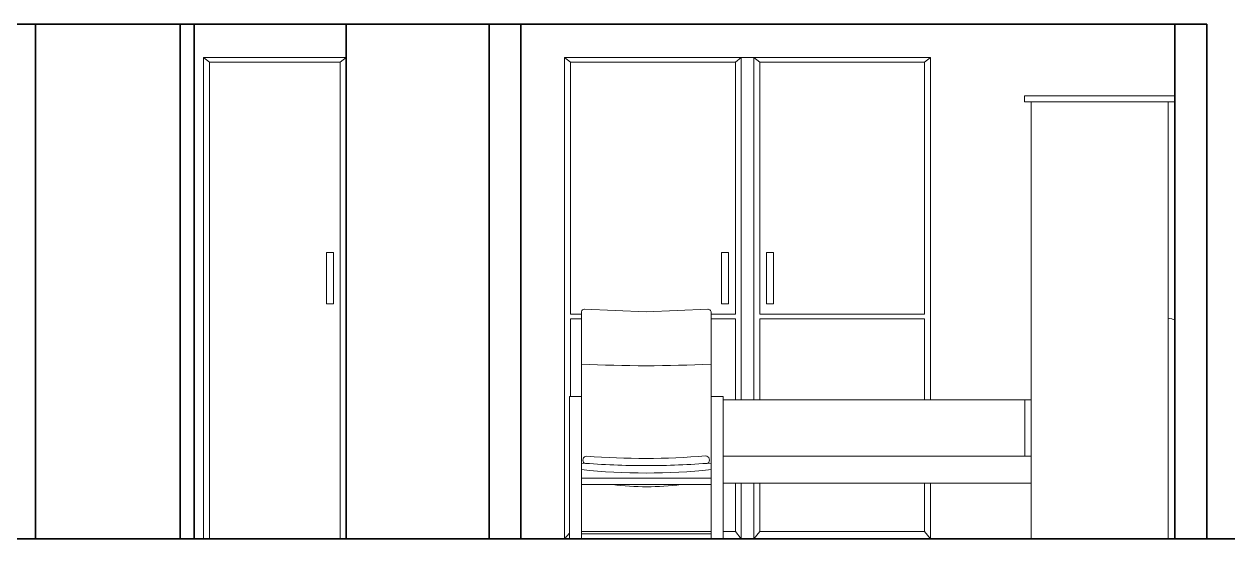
# Model space of a CAD drawing. Header units: inches. Extents: x 2013 to 15569, y -2551 to 2524.
# Drawn here: x 3424 to 3951, y 1320 to 1545 of the extents above; entities that cross this region are included whole.
import ezdxf

# ---------------------------------------------------------------- set-up
doc = ezdxf.new("R2010")
doc.units = ezdxf.units.IN
doc.header["$MEASUREMENT"] = 0
for name, color, linetype, lineweight in [('A-ELEV-PATT', 8, 'Continuous', 18), ('A-FURN', 8, 'Continuous', 18), ('A-WALL-FULL', 7, 'Continuous', 35)]:
    doc.layers.add(name, color=color, linetype=linetype, lineweight=lineweight)

msp = doc.modelspace()

# ---------------------------------------------------------------- linework, layer by layer
at = {"layer": 'A-ELEV-PATT'}
for p, q in [((3502.528, 1530.577), (3502.528, 1320.22)), ((3502.528, 1530.577), (3564.878, 1530.577)), ((3505.084, 1528.549), (3562.327, 1528.549)), ((3505.119, 1528.549), (3505.119, 1320.22)), ((3562.327, 1528.549), (3562.327, 1320.22)), ((3564.878, 1530.577), (3564.878, 1320.22)), ((3660.479, 1530.577), (3660.479, 1320.22)), ((3660.479, 1530.577), (3737.73, 1530.577)), ((3663.07, 1528.549), (3663.07, 1418.428)), ((3663.07, 1528.549), (3735.179, 1528.549)), ((3735.179, 1528.549), (3735.179, 1418.428)), ((3737.73, 1530.577), (3737.73, 1381.023)), ((3743.228, 1530.577), (3743.228, 1381.023)), ((3743.228, 1530.577), (3820.479, 1530.577)), ((3745.819, 1528.549), (3745.819, 1418.428)), ((3745.819, 1528.549), (3817.928, 1528.549)), ((3817.928, 1528.549), (3817.928, 1418.428)), ((3820.479, 1530.577), (3820.479, 1381.023)), ((3559.332, 1445.457), (3556.281, 1445.457)), ((3556.281, 1445.457), (3556.281, 1422.888)), ((3559.332, 1422.888), (3559.332, 1445.457)), ((3732.185, 1445.457), (3729.133, 1445.457)), ((3729.133, 1445.457), (3729.133, 1422.888)), ((3732.185, 1422.888), (3732.185, 1445.457)), ((3748.813, 1445.457), (3751.865, 1445.457)), ((3748.813, 1422.888), (3748.813, 1445.457)), ((3751.865, 1445.457), (3751.865, 1422.888)), ((3556.281, 1422.888), (3559.332, 1422.888)), ((3729.133, 1422.888), (3732.185, 1422.888)), ((3751.865, 1422.888), (3748.813, 1422.888)), ((3663.07, 1416.428), (3663.07, 1382.441)), ((3735.179, 1416.428), (3735.179, 1381.023)), ((3745.819, 1416.428), (3745.819, 1381.023)), ((3817.928, 1416.428), (3817.928, 1381.023)), ((3735.179, 1344.595), (3735.179, 1323.428)), ((3737.73, 1344.595), (3737.73, 1320.22)), ((3743.228, 1344.595), (3743.228, 1320.22)), ((3745.819, 1344.595), (3745.819, 1323.428)), ((3817.928, 1344.595), (3817.928, 1323.428)), ((3820.479, 1344.595), (3820.479, 1320.22))]:
    msp.add_line(p, q, dxfattribs=at)
at = {"layer": 'A-FURN'}
for p, q in [((3505.119, 1528.549), (3502.528, 1530.577)), ((3562.327, 1528.549), (3564.878, 1530.577)), ((3663.07, 1528.549), (3660.479, 1530.577)), ((3735.179, 1528.549), (3737.73, 1530.577)), ((3740.479, 1530.577), (3737.73, 1530.577)), ((3743.228, 1530.577), (3740.479, 1530.577)), ((3743.228, 1530.577), (3745.819, 1528.549)), ((3817.928, 1528.549), (3820.479, 1530.577)), ((3927.378, 1513.92), (3861.553, 1513.92)), ((3861.553, 1513.92), (3861.553, 1511.194)), ((3861.553, 1511.194), (3927.378, 1511.194)), ((3864.463, 1511.194), (3864.463, 1320.214)), ((3924.463, 1511.194), (3874.769, 1511.194)), ((3924.463, 1320.214), (3924.463, 1511.194)), ((3927.378, 1511.194), (3927.378, 1513.92)), ((3663.07, 1418.428), (3667.783, 1418.428)), ((3667.783, 1416.428), (3663.07, 1416.428)), ((3724.522, 1418.428), (3735.179, 1418.428)), ((3735.179, 1416.428), (3724.522, 1416.428)), ((3745.819, 1418.428), (3817.928, 1418.428)), ((3817.928, 1416.428), (3745.819, 1416.428)), ((3861.748, 1356.353), (3861.748, 1381.023)), ((3662.538, 1322.769), (3660.479, 1320.22)), ((3724.522, 1323.428), (3667.783, 1323.428)), ((3696.13, 1322.491), (3667.783, 1322.491)), ((3667.783, 1322.491), (3667.783, 1320.354)), ((3696.175, 1322.491), (3724.522, 1322.491)), ((3724.522, 1322.491), (3724.522, 1320.354)), ((3735.179, 1323.428), (3729.767, 1323.428)), ((3735.179, 1323.428), (3737.73, 1320.22)), ((3745.819, 1323.428), (3743.228, 1320.22)), ((3817.928, 1323.428), (3745.819, 1323.428)), ((3817.928, 1323.428), (3820.479, 1320.22)), ((3667.783, 1320.354), (3696.13, 1320.354)), ((3724.522, 1320.354), (3696.175, 1320.354)), ((3864.463, 1320.214), (3924.463, 1320.214))]:
    msp.add_line(p, q, dxfattribs=at)
for points in [[(3667.783, 1345.352), (3667.783, 1419.529)], [(3668.988, 1420.586), (3696.13, 1419.493)], [(3723.317, 1420.586), (3696.175, 1419.493)], [(3724.522, 1345.352), (3724.522, 1419.529)], [(3927.393, 1415.764), (3927.362, 1320.22), (3924.463, 1320.22)], [(3729.767, 1381.023), (3864.463, 1381.023)], [(3719.922, 1356.352), (3719.922, 1356.353), (3719.941, 1356.353)], [(3719.957, 1356.353), (3719.957, 1356.354)], [(3729.767, 1356.353), (3864.463, 1356.353)], [(3864.463, 1344.595), (3729.767, 1344.595)], [(3726.463, 1320.22), (3724.522, 1320.22)]]:
    msp.add_lwpolyline(points, dxfattribs=at)
for points in [[(3662.538, 1382.441), (3667.783, 1382.441), (3667.783, 1320.22), (3662.538, 1320.22)], [(3729.767, 1382.441), (3724.522, 1382.441), (3724.522, 1320.22), (3729.767, 1320.22)], [(3724.522, 1346.721), (3667.783, 1346.721), (3667.783, 1343.932), (3724.522, 1343.932)]]:
    msp.add_lwpolyline(points, close=True, dxfattribs=at)
for centre, radius, start, end in [((3669.113, 1419.228), 1.363, 84.76045, 167.23896), ((3723.193, 1419.228), 1.363, 12.76104, 95.23955), ((3924.072, 1410.527), 6.193, 57.73947, 86.37824), ((3695.655, 1963.194), 567.281, 267.18377, 272.9169), ((3696.231, 1710.55), 358.307, 265.44607, 269.9874), ((3670.193, 1354.654), 1.726, 91.58963, 233.4658), ((3695.209, 1674.209), 318.816, 265.49097, 274.84716), ((3696.074, 1710.55), 358.307, 270.0126, 274.55393), ((3721.979, 1354.698), 1.843, 309.0847, 84.72961), ((3696.153, 1611.587), 262.587, 263.79769, 276.20231), ((3696.373, 1466.247), 123.231, 263.00986, 276.99014)]:
    msp.add_arc(centre, radius, start, end, dxfattribs=at)
at = {"layer": 'A-WALL-FULL'}
for p, q in [((3027.796, 1545.22), (3941.378, 1545.22)), ((3429.044, 1320.22), (3429.044, 1545.22)), ((3492.378, 1545.22), (3492.378, 1320.22)), ((3498.378, 1545.22), (3498.378, 1320.22)), ((3564.878, 1320.22), (3564.878, 1545.22)), ((3627.538, 1545.22), (3627.493, 1320.22)), ((3641.378, 1545.22), (3627.538, 1545.22)), ((3641.378, 1320.22), (3641.378, 1545.22)), ((3927.378, 1320.22), (3927.378, 1545.22)), ((3941.378, 1320.22), (3941.378, 1545.22)), ((2701.279, 1320.22), (4277.753, 1320.22))]:
    msp.add_line(p, q, dxfattribs=at)

doc.saveas('drawing.dxf')
